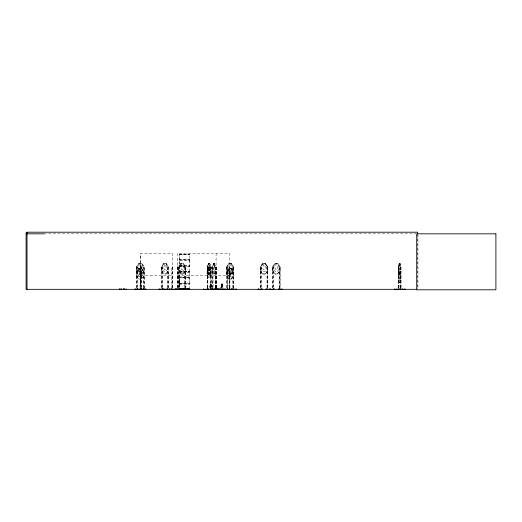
<?xml version="1.0" encoding="UTF-8"?>
<svg xmlns="http://www.w3.org/2000/svg" width="522" height="522" viewBox="0 0 522 522"><rect width="100%" height="100%" fill="white"/><g stroke="black" fill="none" stroke-linecap="round" stroke-linejoin="round"><path stroke-width="0.39" stroke-dasharray="2.61 1.96" d="M179.294 280.542L179.19 283.544M189.747 280.542L189.76 260.361L179.287 260.361L179.19 265.887L189.832 265.861M189.747 262.931L189.747 254.142M179.203 265.887L179.19 277.312L189.832 277.293M210.516 287.746L210.673 283.961M221.772 288.503L221.954 283.961L221.55 288.503M398.664 266.925L398.534 287.733M398.997 266.638L399.017 289.332M212.767 287.733L212.676 266.944M215.247 287.733L215.168 266.638L216.597 266.944L216.597 287.72M210.327 287.746L210.634 283.961L209.988 287.746M207.541 287.733L207.528 266.944M398.815 275.577L399.193 272.086L400.035 272.086M179.274 254.371L189.851 254.253M179.274 271.975L189.877 271.61L179.274 271.747M208.859 267.466L208.435 272.06L208.859 273.437L209.27 273.437L209.674 270.5L209.27 267.466L208.774 267.466M221.152 288.503L221.843 283.961L220.989 288.503M207.815 270.5L208.435 267.01L207.188 270.5L208.415 274.017L209.785 274.017L211.051 270.468L211.051 266.912M209.844 287.746L210.529 283.961L210.947 283.961L211.586 287.746M399.956 263.369L400.811 270.468L400.048 274.017L399.18 274.017L398.41 270.468L398.41 266.912L399.265 263.369M399.278 263.46L398.521 266.944L398.501 270.468L399.278 273.926M398.501 275.544C398.456 285.723 398.025 273.228 399.18 271.995L400.048 271.995L400.785 275.577M398.436 275.577L399.265 271.995M399.956 274.017L400.7 270.435M399.956 282.643L400.7 279.061L400.7 275.577L399.956 271.995M220.76 288.503L221.772 283.961L222.235 283.961L223.292 288.503M220.702 288.503L221.765 283.961M229.726 268.987L228.995 273.574L229.726 274.95L230.476 274.95L231.239 273.574L231.239 272.014L230.476 268.987L229.673 268.987M189.76 259.33L179.287 259.33L179.294 254.142L179.294 265.502L189.76 265.502M179.183 277.339L179.287 283.107L189.76 283.107M139.85 268.987L138.996 273.574L139.85 274.95L140.725 274.95L141.619 273.574L141.619 272.014L140.725 268.987L139.824 268.987M214.451 274.017L215.566 270.468L214.535 274.017L213.4 274.017C212.004 270.611 211.997 266.853 213.4 263.369L214.535 263.369M213.485 263.369L212.493 266.944L212.5 287.733M400.511 266.892L401.066 266.944L401.066 287.733M183.248 263.46L180.951 263.46L179.829 266.944L179.829 269.606L181.336 271.721M140.235 266.833L140.359 287.72L140.359 253.346M262.762 263.479L261.542 266.964L261.542 269.626L263.166 271.74L264.804 271.74L266.461 269.626L266.461 266.964L265.222 263.479L262.762 263.479L260.302 266.964L260.217 270.487L262.762 274.037M208.5 263.369L207.188 266.944L207.149 274.017M208.415 266.918C206.627 270.357 206.523 274.167 208.435 277.476M209.7 274.017L211.012 270.435M209.622 277.567L210.966 274.017M210.927 273.985L209.7 277.567L208.337 277.567M141.645 263.46L138.982 263.46L137.664 266.944L137.664 269.606L139.433 271.721L141.188 271.721L142.924 269.606L142.924 266.944L141.619 263.46L144.274 266.944L144.255 288.535M140.751 263.917L139.85 263.917C139.335 267.597 137.521 270.938 137.664 274.676L139.433 276.79L141.188 276.79L142.924 274.676C143.048 270.938 141.318 267.571 140.725 263.917M179.229 283.439L189.845 283.466L189.747 288.966M189.819 277.671L179.203 277.587M179.203 259.682L189.806 259.63M188.422 254.677L189.336 254.677M188.422 272.282L189.336 272.282M210.588 266.67L211.26 266.944L211.26 287.733M179.783 254.677L181.415 254.677M179.783 272.282L181.415 272.282M163.836 263.369L161.572 266.944L161.5 270.468L163.784 274.017L166.153 274.017M166.061 273.926L168.436 270.468L166.1 274.017M180.971 274.017L178.635 270.468L178.635 266.912L180.971 263.369M181.003 263.46L178.759 266.944L178.778 287.733M183.196 273.926L185.571 270.468L185.519 266.912L183.235 263.369L180.919 263.369M185.571 270.468L183.235 274.017L180.919 274.017M226.665 266.912L228.949 263.369L231.324 263.369L233.608 266.912L233.608 270.468L231.324 274.017L228.949 274.017L226.665 270.468L226.665 266.912L227.599 266.944L227.599 289.332M229.001 263.369L226.737 266.944L226.718 270.468L229.001 274.017M228.949 279.081L226.613 275.538L226.613 271.982L228.949 268.432M226.685 272.014L228.988 268.523L229.726 263.917L230.528 263.917L232.349 272.014L232.349 274.676L230.868 276.79L229.367 276.79L227.86 274.676L227.86 272.014L228.988 268.523L229.726 269.887L230.476 269.887L231.239 268.504L228.936 268.523M231.233 273.926L233.608 270.468M231.272 274.017L233.536 270.435M231.181 278.989L233.432 275.505L233.556 271.982L233.556 275.538L231.22 279.081M182.83 271.721L184.312 269.606L184.312 266.944L183.196 263.46L185.493 266.944L185.48 287.733M262.762 263.388L260.217 266.931L261.163 266.964L261.163 288.555M265.267 274.037L267.727 270.455L267.688 266.964L265.267 263.388M279.309 288.555L279.257 266.925L280.118 266.964L280.053 270.487L277.547 274.037L275.003 274.037L272.497 270.487L272.543 266.931L275.048 263.388L277.587 263.388L280.092 266.931L280.118 288.555M275.087 263.479L272.582 266.964L272.641 288.555M277.508 273.946L280.092 270.487M141.619 273.926L144.359 270.468L141.658 274.017L138.943 274.017L136.268 270.468L136.294 266.912L138.969 263.369L141.684 263.369L144.359 266.912L144.346 288.535M139.015 263.46L136.353 266.944L136.405 287.733M138.943 268.432L136.353 272.014M138.996 268.504L139.85 269.887L140.725 269.887L141.619 268.504L138.956 268.523L136.327 272.014L136.242 275.538L138.917 279.081L141.658 279.081M141.586 278.989L144.333 275.538L141.632 279.081M179.294 271.701L189.877 271.858L179.274 271.949M189.74 254.684L179.307 254.684M179.294 271.362L189.747 271.362L179.32 271.362M189.74 272.288L179.32 272.282M162.251 266.925L162.264 287.733M184.86 287.733L184.775 266.638L185.649 266.944L185.649 287.733M227.422 266.925L227.429 287.733M232.903 287.733L232.819 266.638L233.693 266.944L233.693 287.733M143.53 287.733L143.472 266.638L144.359 266.912M143.596 266.938L143.622 287.733M267.023 266.69L267.838 266.964L267.838 288.555M167.725 266.912L168.515 266.944M167.732 266.944L167.732 287.733M137.097 266.944L137.129 287.733M261.026 266.657L261.033 288.555M44.037 233.836L415.884 233.836M179.274 254.344L189.767 254.344M179.229 260.034L189.832 260.002M262.723 263.388L265.307 263.388L267.812 266.931M399.18 263.369L400.048 263.369L400.785 266.944L400.785 287.733M166.12 263.46L163.817 263.46L162.694 266.944L162.694 269.606L164.202 271.721L165.696 271.721L167.177 269.606L167.177 266.944L166.061 263.46M209.766 263.46L208.435 263.46L207.815 266.944L207.88 287.733M214.516 263.46L213.42 263.46L212.917 266.944L212.917 269.606L213.583 271.721L214.261 271.721L214.94 269.606L214.431 263.46L215.449 266.944M231.292 263.46L228.988 263.46L227.86 266.944L227.86 269.606L229.367 271.721L230.868 271.721L232.349 269.606L232.349 266.944L231.233 263.46M277.547 263.479L275.042 263.479L273.822 266.964L273.822 269.626L275.446 271.74L277.091 271.74L278.741 269.626L278.741 266.964L277.508 263.479L280.007 266.964L279.988 288.555M400.035 263.46L399.193 263.46L398.815 266.944L398.808 287.733M209.355 263.917L208.859 263.917L208.435 266.944L208.859 269.887L209.27 269.887L209.674 268.504L209.27 263.917M214.183 263.917L213.759 263.917L213.42 266.944L213.759 269.887L214.431 268.504L214.098 263.917M276.738 263.936L275.877 263.936L275.042 266.964L275.042 268.523L275.877 269.9L276.699 269.9L277.495 268.523L276.699 263.936M399.78 263.917L399.441 263.917C398.475 271.858 400.674 271.832 399.689 263.917M179.229 266.207L189.832 266.181M189.76 266.54L179.287 266.54L179.294 288.966M267.081 266.657L267.029 288.555M210.588 266.912L210.653 287.733M136.268 266.912L137.214 266.944L137.214 289.332M140.366 266.944L140.072 287.72M140.751 266.944L141.495 266.944L141.495 287.72M177.31 266.944L178.113 266.944L178.113 287.72M178.635 266.912L179.568 266.944L179.568 289.332M207.88 266.944L207.149 266.912L208.415 263.369L209.785 263.369L211.012 266.944L210.999 287.733M209.7 266.918L208.337 266.918L207.273 270.435M212.369 266.912L213.048 266.944L213.048 287.733M272.497 266.931L273.45 266.964L273.45 288.555M398.41 266.912L399.017 266.944M138.917 268.432L141.658 268.432L144.222 272.014M228.897 268.432L231.272 268.432M136.268 270.468L139.015 273.926L141.645 273.926M161.5 270.468L163.875 273.926L166.12 273.926M211.051 270.468L209.603 267.01M260.217 270.487L262.801 273.946L265.267 273.946M267.688 270.455L265.307 274.037L262.723 274.037M272.497 270.487L275.087 273.946M398.521 270.435L399.265 274.017M226.613 271.982L226.737 275.505L228.988 278.989M399.78 272.543L399.441 272.543C398.475 280.484 400.674 280.458 399.689 272.543M183.248 273.926L180.951 273.926L178.707 270.435L178.687 266.912M208.435 273.926L209.766 273.926M213.42 273.926L214.516 273.926M228.988 273.926L231.292 273.926M275.042 273.946L277.547 273.946M399.193 273.926L400.035 273.926M140.751 275.727L172.41 275.727M177.31 275.727L229.628 275.727M179.287 276.934L189.76 276.934M228.897 279.081L231.272 279.081M400.7 279.061L400.048 282.643L399.18 282.643M399.193 282.552L400.035 282.552M179.287 287.687L179.19 283.766L189.832 283.785M179.287 284.144L189.76 284.144M141.632 268.432L144.307 271.982M136.268 275.538L138.943 279.081M265.222 263.479L267.688 266.964M231.272 263.369L233.536 266.944L233.523 287.733M231.22 268.432L233.556 271.982M231.181 268.523L233.484 272.014M166.1 263.369L168.365 266.944L168.345 287.733M161.572 270.435L163.836 274.017M189.819 283.439L189.76 277.972L179.281 277.906M207.815 269.606L208.637 271.721L209.472 271.721L210.307 269.606L209.681 263.46M207.815 273.163L208.637 275.27L209.472 275.27L210.307 273.163L209.681 267.01M209.7 263.369L210.927 266.944L210.914 289.332M209.622 266.918L210.927 270.5M207.188 270.435L208.5 274.017M207.11 273.985L208.415 277.567M214.451 263.369L215.534 266.944L215.514 289.332M212.402 270.435L213.485 274.017M398.815 269.606L399.317 271.721L399.819 271.721L400.322 269.606L399.943 263.46M398.815 278.239L399.317 280.347L399.819 280.347L400.322 278.239L399.943 272.086M222.222 283.961L223.233 288.503M399.278 282.552L398.436 279.061L399.265 282.643M223.005 288.503L222.183 283.961L222.959 289.26M210.868 283.961L211.671 289.26M222.078 283.961L222.444 288.503M211.103 287.746L210.797 283.961L210.914 287.746M222.039 283.961L222.228 288.503M417.939 234.639L417.939 289.332M417.62 233.836L417.62 289.332M400.857 266.944L400.857 287.733M400.576 266.944L400.576 287.733M398.736 266.944L398.736 287.733M279.381 266.67L279.44 289.351M273.319 266.67L273.319 288.555M272.771 266.964L272.771 288.555M267.766 266.931L267.708 288.555M267.16 266.964L267.16 289.351M260.485 266.964L260.485 288.555M260.341 266.964L260.354 288.555M233.073 266.944L233.073 287.733M229.908 287.72L229.908 266.944L229.406 266.944L229.406 287.72M229.687 266.944L229.687 287.72M229.628 287.72L229.628 253.346L177.31 253.346L177.31 287.72M226.979 266.944L226.979 287.733M226.816 266.944L226.816 287.733M216.317 266.944L216.369 287.72M216.232 266.944L216.232 287.72M216.088 253.346L216.088 287.72M215.795 266.944L215.795 287.733M215.482 266.912L215.429 287.72M207.625 266.944L207.625 287.733M207.28 266.944L207.28 287.733M185.029 266.944L185.029 287.733M178.948 266.944L178.948 287.733M177.969 266.944L177.969 287.72M177.46 266.944L177.46 287.72M172.619 287.72L172.619 266.944L171.882 266.944L171.882 287.72M172.41 287.72L172.41 253.346L140.751 253.346L140.751 287.72M172.084 266.944L172.084 287.72M168.515 287.733L168.436 266.912L166.153 263.369L163.784 263.369L161.5 266.912L162.433 266.944L162.433 289.332M167.901 266.944L167.901 287.733M161.813 266.944L161.813 287.733M161.624 266.944L161.65 287.733M141.286 266.944L141.286 287.72M140.96 266.944L140.96 287.72M136.49 266.944L136.49 287.733M209.929 274.67L209.59 274.742L209.009 272.491L208.089 274.755L208.78 271.975L208.174 269.267L208.989 271.447L209.89 269.306L209.218 271.988L209.929 274.67M228.349 270.82L229.556 273.508C226.94 276.68 229.132 277.632 229.934 274.004C230.691 277.639 232.982 276.686 230.339 273.489C232.825 270.494 230.744 269.482 229.967 272.96L228.962 270.84L228.349 270.82M138.284 270.82L139.694 273.508C136.607 276.797 139.237 277.547 140.144 274.004C140.992 277.554 143.726 276.797 140.614 273.489C143.55 270.376 141.057 269.567 140.177 272.96L139.002 270.84L138.284 270.82M210.49 283.961L209.648 287.746L210.477 283.961M164.554 263.917L163.83 268.504L164.554 269.887L165.304 269.887L166.068 268.504L166.068 266.944L165.304 263.917L164.554 263.917M181.689 263.917L180.958 268.504L181.689 269.887L182.439 269.887L183.202 268.504L183.202 266.944L182.439 263.917L181.689 263.917M263.597 263.936L262.755 268.523L263.597 269.9L264.419 269.9L265.215 268.523L265.215 266.964L264.419 263.936L263.597 263.936"/><path stroke-width="0.78" d="M136.014 289.312L136.02 288.868M144.411 289.312L144.411 288.868M394.482 289.332L405.007 289.26M394.586 289.26L394.612 288.868M402.664 289.26L402.684 288.868M203.417 289.332L236.473 289.286M210.921 289.273L210.875 288.751M211.077 289.26L211.116 288.868M143.485 289.273L143.452 288.751M158.851 289.332L164.045 288.907M258.397 289.279L258.41 288.927M262.155 289.279L258.044 289.351M216.343 289.273L216.343 288.751M176.266 289.273L176.312 288.907L176.364 289.332M229.158 289.273L229.204 288.907M274.402 289.292L270.331 289.351M134.715 289.273L146.036 289.273M27.731 232.786L26.1 232.786L26.1 289.332L416.804 289.332M26.1 233.836L44.005 233.836M179.294 288.966L189.747 288.966M179.274 289.116L189.767 289.103M189.76 289.299L166.166 289.273M143.55 289.273L143.537 288.751M143.256 289.273L143.198 288.907M282.115 289.292L282.063 288.927L282.01 289.351M278.356 289.292L282.428 289.351M269.796 289.279L269.783 288.927M266.037 289.279L270.148 289.351M218.411 289.273L218.359 288.907L218.313 289.332M214.261 289.273L214.209 288.907L214.157 289.332M231.344 289.273L231.298 288.907M188.161 289.273L188.116 288.907L188.07 289.332M175.646 289.273L175.607 288.907L175.562 289.332M169.67 289.273L169.63 288.907M207.619 289.273L207.665 288.751M417.62 233.836L417.62 232.199L27.02 232.199L27.02 289.332M404.981 288.868L404.981 289.332M400.831 288.751L400.831 289.332M400.55 288.751L400.55 289.332M399.043 288.751L399.043 289.332M398.762 288.751L398.762 289.332M396.909 288.868L396.909 289.332M279.361 288.77L279.361 289.351M279.231 288.77L279.231 289.351M278.252 288.888L278.252 289.351M274.507 288.888L274.507 289.351M273.521 288.77L273.521 289.351M273.391 288.77L273.391 289.351M270.748 288.888L270.748 289.351M269.73 288.888L269.73 289.351M267.081 288.77L267.081 289.351M266.951 288.77L266.951 289.351M265.972 288.888L265.972 289.351M262.22 288.888L262.22 289.351M261.241 288.77L261.241 289.351M261.111 288.77L261.111 289.351M258.462 288.888L258.462 289.351M236.101 288.868L236.101 289.332M233.804 288.868L233.804 289.332M233.001 288.751L233.001 289.332M232.832 288.751L232.832 289.332M231.253 288.868L231.253 289.332M229.66 288.751L229.66 289.332M229.38 288.751L229.38 289.332M229.249 288.868L229.249 289.332M227.67 288.751L227.67 289.332M227.501 288.751L227.501 289.332M225.785 288.868L225.785 289.332M224.401 288.868L224.401 289.332M220.212 288.868L220.206 289.332M219.592 288.868L219.592 289.332M218.137 288.633L218.137 289.332M217.661 288.633L217.661 289.332M216.623 288.751L216.623 289.332M216.506 288.633L216.506 289.332L216.48 288.907M215.482 288.751L215.495 289.332M215.351 288.751L215.351 289.332M215.214 288.751L215.214 289.332M214.914 288.868L214.914 289.332M213.08 288.751L213.08 289.332M212.806 288.751L212.806 289.332M212.2 288.868L212.2 289.332M210.614 288.751L210.614 289.332M208.696 288.868L208.696 289.332M207.919 288.751L207.919 289.332M207.423 288.868L207.423 289.332M203.626 288.868L203.626 289.332M184.958 288.751L184.958 289.332M184.795 288.751L184.795 289.332M183.202 288.868L183.202 289.332M181.225 288.868L181.225 289.332M179.64 288.751L179.64 289.332M179.47 288.751L179.47 289.332M179.385 288.868L179.385 289.332M178.191 288.751L178.191 289.332M178.087 288.633L178.087 289.332M176.932 288.633L176.932 289.332M175.235 288.868L175.235 289.332M172.025 288.751L172.025 289.332M171.816 288.751L171.816 289.332M170.935 288.868L170.935 289.332M169.591 288.868L169.591 289.332M167.83 288.751L167.83 289.332M167.66 288.751L167.66 289.332M166.074 288.868L166.074 289.332M164.091 288.868L164.091 289.332M162.505 288.751L162.505 289.332M162.335 288.751L162.335 289.332M159.23 288.868L159.23 289.332M145.625 288.868L145.625 289.332M143.785 288.868L143.785 289.332M143.145 288.868L143.145 289.332M141.553 288.751L141.553 289.332M141.345 288.751L141.345 289.332M140.066 288.751L140.072 289.332M137.808 288.868L137.808 289.332M137.606 288.868L137.606 289.332M137.214 288.751L137.299 289.332M135.126 288.868L135.126 289.332M126.128 288.868L126.128 289.332M124.386 288.868L124.386 289.332M123.942 288.868L123.942 289.332M123.91 288.868L123.91 289.332M123.466 288.868L123.466 289.332M121.691 288.868L121.691 289.332M120.967 288.633L120.967 289.332M119.336 288.633L119.336 289.332M495.9 233.836L416.7 233.836L416.7 289.801L495.9 289.801L495.9 233.836M211.828 289.273L211.808 288.907L211.788 289.332M140.366 289.332L140.366 288.751L140.353 289.332"/></g></svg>
